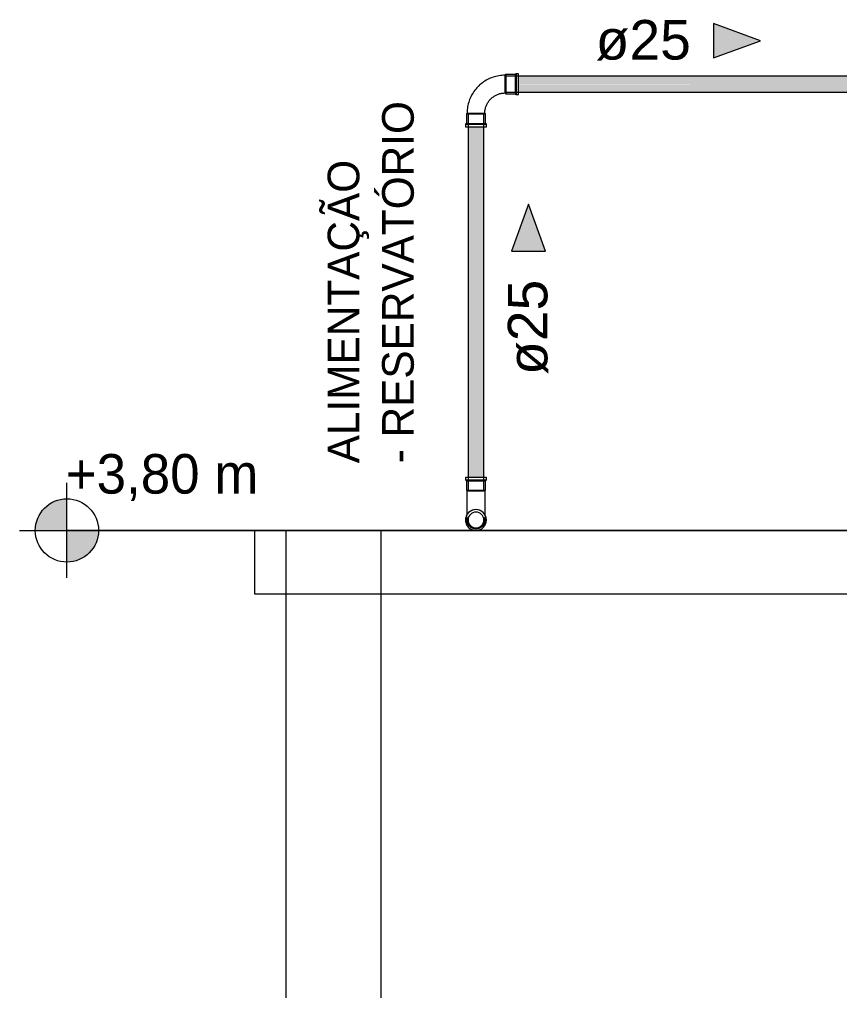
# Model space of a CAD drawing. Header units: metres. Extents: x -0.9 to 62, y -37.3 to 60.
# Drawn here: x 23.671 to 24.967, y 3.073 to 4.607 of the extents above; entities that cross this region are included whole.
import ezdxf

# ---------------------------------------------------------------- set-up
doc = ezdxf.new("R2010")
doc.units = ezdxf.units.M
for name, color, linetype, lineweight in [('A-DETL', 7, 'Continuous', 5), ('G-ANNO-DIMS', 7, 'Continuous', 5), ('G-ANNO-TEXT', 7, 'Continuous', 5), ('P-PIPE', 7, 'Continuous', 5), ('P-PIPE-IDEN', 7, 'Continuous', 5)]:
    doc.layers.add(name, color=color, linetype=linetype, lineweight=lineweight)
doc.layers.add('A-FLOR', color=7, linetype='Continuous', lineweight=9, true_color=0x007f00)
doc.styles.add('Arial_3', font='arial.ttf', dxfattribs={"height": 0.0625})
doc.styles.add('Century Gothic_2', font='GOTHIC.TTF', dxfattribs={"height": 0.05})
doc.styles.add('Century Gothic_3', font='GOTHIC.TTF', dxfattribs={"height": 0.0625})

# ---------------------------------------------------------------- blocks, each defined once
blk = doc.blocks.new('AF_Soldavel_Curva 45_90 - Standard-V17-DD')
at = {"layer": 'P-PIPE'}
for p, q in [((42.7193, 3.8839), (42.7193, 3.8799)), ((42.7358, 3.8839), (42.7193, 3.8839)), ((42.7523, 3.8839), (42.7358, 3.8839)), ((42.7523, 3.8799), (42.7523, 3.8839)), ((42.7193, 3.8799), (42.7207, 3.8785)), ((42.7193, 3.8799), (42.7358, 3.8799)), ((42.7207, 3.8785), (42.7207, 3.8635)), ((42.7207, 3.8785), (42.7358, 3.8785)), ((42.7358, 3.8799), (42.7523, 3.8799)), ((42.7358, 3.8785), (42.7509, 3.8785)), ((42.7509, 3.8785), (42.7523, 3.8799)), ((42.7509, 3.8635), (42.7509, 3.8785)), ((42.7207, 3.8635), (42.7218, 3.8624)), ((42.7207, 3.8635), (42.7358, 3.8635)), ((42.7218, 3.8624), (42.7358, 3.8624)), ((42.7358, 3.8635), (42.7509, 3.8635)), ((42.7358, 3.8624), (42.7498, 3.8624)), ((42.7498, 3.8624), (42.7509, 3.8635))]:
    blk.add_line(p, q, dxfattribs=at)
at = {"layer": 'P-PIPE', "flags": 128}
for points in [[(42.7218, 3.8251), (42.7218, 3.8256), (42.7218, 3.8267), (42.7218, 3.8279), (42.7218, 3.8291), (42.7218, 3.8304), (42.7218, 3.8318), (42.7218, 3.8332), (42.7218, 3.8346), (42.7218, 3.8361), (42.7218, 3.8376), (42.7218, 3.8392), (42.7218, 3.8408), (42.7218, 3.8424), (42.7218, 3.8441), (42.7218, 3.8458), (42.7218, 3.8475), (42.7218, 3.8492), (42.7218, 3.851), (42.7218, 3.8528), (42.7218, 3.8546), (42.7218, 3.8564), (42.7218, 3.8582), (42.7218, 3.8601), (42.7218, 3.8619), (42.7218, 3.8624)], [(42.7498, 3.8624), (42.7498, 3.8606), (42.7498, 3.8587), (42.7498, 3.8569), (42.7498, 3.8551), (42.7498, 3.8533), (42.7498, 3.8515), (42.7498, 3.8497), (42.7498, 3.848), (42.7498, 3.8462), (42.7498, 3.8445), (42.7498, 3.8428), (42.7498, 3.8412), (42.7498, 3.8396), (42.7498, 3.838), (42.7498, 3.8365), (42.7498, 3.835), (42.7498, 3.8335), (42.7498, 3.8321), (42.7498, 3.8308), (42.7498, 3.8295), (42.7498, 3.8282), (42.7498, 3.827), (42.7498, 3.8259), (42.7498, 3.8251)], [(42.7218, 3.8165), (42.7218, 3.8165), (42.7218, 3.8166), (42.7218, 3.8168), (42.7218, 3.8171), (42.7218, 3.8174), (42.7218, 3.8178), (42.7218, 3.8183), (42.7218, 3.8188), (42.7218, 3.8194), (42.7218, 3.8201), (42.7218, 3.8209), (42.7218, 3.8217)], [(42.7498, 3.8214), (42.7498, 3.8211), (42.7498, 3.8203), (42.7498, 3.8196), (42.7498, 3.819), (42.7498, 3.8184), (42.7498, 3.8179), (42.7498, 3.8175), (42.7498, 3.8172), (42.7498, 3.8169), (42.7498, 3.8167), (42.7498, 3.8166), (42.7498, 3.8165), (42.7498, 3.8165)], [(42.7358, 3.8025), (42.7352, 3.8025), (42.7347, 3.8025), (42.7341, 3.8026), (42.7336, 3.8026), (42.733, 3.8027), (42.7325, 3.8029), (42.7319, 3.803), (42.7314, 3.8032), (42.7309, 3.8034), (42.7303, 3.8036), (42.7298, 3.8038), (42.7293, 3.804), (42.7288, 3.8043), (42.7283, 3.8046), (42.7279, 3.8049), (42.7274, 3.8052), (42.727, 3.8056), (42.7265, 3.8059), (42.7261, 3.8063), (42.7257, 3.8067), (42.7253, 3.8071), (42.725, 3.8076), (42.7246, 3.808), (42.7243, 3.8084), (42.724, 3.8089), (42.7237, 3.8094), (42.7234, 3.8099), (42.7232, 3.8104), (42.7229, 3.8109), (42.7227, 3.8114), (42.7225, 3.8119), (42.7223, 3.8125), (42.7222, 3.813), (42.7221, 3.8136), (42.722, 3.8141), (42.7219, 3.8147), (42.7218, 3.8152), (42.7218, 3.8158), (42.7218, 3.8163), (42.7218, 3.8165)], [(42.7498, 3.8165), (42.7498, 3.8159), (42.7498, 3.8154), (42.7497, 3.8148), (42.7497, 3.8143), (42.7496, 3.8137), (42.7494, 3.8132), (42.7493, 3.8126), (42.7491, 3.8121), (42.7489, 3.8116), (42.7487, 3.811), (42.7485, 3.8105), (42.7483, 3.81), (42.748, 3.8095), (42.7477, 3.809), (42.7474, 3.8086), (42.7471, 3.8081), (42.7467, 3.8077), (42.7464, 3.8072), (42.746, 3.8068), (42.7456, 3.8064), (42.7452, 3.806), (42.7447, 3.8057), (42.7443, 3.8053), (42.7438, 3.805), (42.7434, 3.8047), (42.7429, 3.8044), (42.7424, 3.8041), (42.7419, 3.8039), (42.7414, 3.8036), (42.7409, 3.8034), (42.7404, 3.8032), (42.7398, 3.803), (42.7393, 3.8029), (42.7387, 3.8028), (42.7382, 3.8027), (42.7376, 3.8026), (42.7371, 3.8025), (42.7365, 3.8025), (42.7359, 3.8025), (42.7358, 3.8025)]]:
    blk.add_lwpolyline(points, dxfattribs=at)
at = {"layer": 'P-PIPE'}
for radius, start, end in [(0.0165, 90, 270), (0.0165, 167.975, 173.3533), (0.0125, 90, 270), (0.0165, 126.6457, 132.0216), (0.0165, 107.9767, 113.3538), (0.0165, 270, 90), (0.0125, 270, 90), (0.0165, 66.6462, 72.0233), (0.0165, 47.9784, 53.3543), (0.0165, 6.6467, 12.025), (0.0165, 186.6452, 192.0198), (0.0165, 347.9802, 353.3548), (0.0165, 227.9732, 233.3527), (0.0165, 246.6447, 252.0207), (0.0165, 287.9793, 293.3553), (0.0165, 306.6473, 312.0268)]:
    blk.add_arc((42.7358, 3.8165), radius, start, end, dxfattribs=at)
blk = doc.blocks.new('AF_Soldavel_Curva 45_90 - Standard-V18-DD')
at = {"layer": 'P-PIPE'}
for p, q in [((42.7828, 4.5201), (42.7817, 4.519)), ((42.7817, 4.519), (42.7817, 4.491)), ((42.7978, 4.5201), (42.7828, 4.5201)), ((42.7828, 4.5201), (42.7828, 4.4899)), ((42.7992, 4.5215), (42.7978, 4.5201)), ((42.7978, 4.5201), (42.7978, 4.4899)), ((42.8032, 4.5215), (42.7992, 4.5215)), ((42.7992, 4.5215), (42.7992, 4.4885)), ((42.8032, 4.4885), (42.8032, 4.5215)), ((42.7817, 4.491), (42.7828, 4.4899)), ((42.7828, 4.4899), (42.7978, 4.4899)), ((42.7978, 4.4899), (42.7992, 4.4885)), ((42.7992, 4.4885), (42.8032, 4.4885)), ((42.7218, 4.4591), (42.7207, 4.458)), ((42.7207, 4.458), (42.7207, 4.443)), ((42.7207, 4.458), (42.7509, 4.458)), ((42.7218, 4.4591), (42.7498, 4.4591)), ((42.7509, 4.458), (42.7498, 4.4591)), ((42.7509, 4.443), (42.7509, 4.458)), ((42.7207, 4.443), (42.7193, 4.4416)), ((42.7193, 4.4416), (42.7193, 4.4376)), ((42.7193, 4.4416), (42.7523, 4.4416)), ((42.7193, 4.4376), (42.7523, 4.4376)), ((42.7207, 4.443), (42.7509, 4.443)), ((42.7523, 4.4416), (42.7509, 4.443)), ((42.7523, 4.4376), (42.7523, 4.4416))]:
    blk.add_line(p, q, dxfattribs=at)
at = {"layer": 'P-PIPE', "flags": 128}
for points in [[(42.7817, 4.519), (42.7793, 4.519), (42.7769, 4.5188), (42.7745, 4.5186), (42.7721, 4.5183), (42.7698, 4.5178), (42.7674, 4.5173), (42.7651, 4.5167), (42.7628, 4.516), (42.7606, 4.5152), (42.7583, 4.5143), (42.7562, 4.5133), (42.754, 4.5123), (42.7519, 4.5111), (42.7499, 4.5099), (42.7478, 4.5086), (42.7459, 4.5072), (42.744, 4.5057), (42.7422, 4.5042), (42.7404, 4.5025), (42.7387, 4.5009), (42.7371, 4.4991), (42.7355, 4.4973), (42.734, 4.4954), (42.7326, 4.4935), (42.7313, 4.4915), (42.73, 4.4894), (42.7288, 4.4874), (42.7277, 4.4852), (42.7267, 4.483), (42.7258, 4.4808), (42.725, 4.4786), (42.7243, 4.4763), (42.7236, 4.474), (42.7231, 4.4716), (42.7226, 4.4693), (42.7223, 4.4669), (42.722, 4.4645), (42.7218, 4.4622), (42.7218, 4.4598), (42.7218, 4.4591)], [(42.7498, 4.4591), (42.7499, 4.4604), (42.7499, 4.4617), (42.7501, 4.4629), (42.7502, 4.4642), (42.7505, 4.4654), (42.7508, 4.4667), (42.7511, 4.4679), (42.7515, 4.4691), (42.7519, 4.4703), (42.7524, 4.4715), (42.7529, 4.4727), (42.7534, 4.4738), (42.754, 4.4749), (42.7547, 4.476), (42.7554, 4.4771), (42.7561, 4.4781), (42.7569, 4.4791), (42.7577, 4.4801), (42.7586, 4.4811), (42.7595, 4.482), (42.7604, 4.4828), (42.7614, 4.4837), (42.7624, 4.4844), (42.7634, 4.4852), (42.7645, 4.4859), (42.7656, 4.4866), (42.7667, 4.4872), (42.7678, 4.4878), (42.769, 4.4883), (42.7701, 4.4888), (42.7713, 4.4892), (42.7726, 4.4896), (42.7738, 4.49), (42.775, 4.4903), (42.7763, 4.4905), (42.7775, 4.4907), (42.7788, 4.4908), (42.7801, 4.4909), (42.7813, 4.491), (42.7817, 4.491)]]:
    blk.add_lwpolyline(points, dxfattribs=at)
blk = doc.blocks.new('Anotacao_Tuboseta - Fluxo 1-2612753-DD')
at = {"layer": 'P-PIPE-IDEN'}
blk.add_hatch(color=256, dxfattribs=at).paths.add_polyline_path([(45.1754, 3.9254), (45.1754, 3.9795), (45.2497, 3.9524)])
for p, q in [((45.2497, 3.9524), (45.1754, 3.9795)), ((45.1754, 3.9795), (45.1754, 3.9254)), ((45.1754, 3.9254), (45.2497, 3.9524))]:
    blk.add_line(p, q, dxfattribs=at)
blk = doc.blocks.new('Elevações de ponto - Padrão-77235-DD')
at = {"layer": 'G-ANNO-DIMS', "true_color": 0xff0000}
h = blk.add_hatch(color=1, dxfattribs=at)
edge = h.paths.add_edge_path()
edge.add_line((42.0894, 3.8), (42.0394, 3.8))
edge.add_arc((42.0894, 3.8), 0.05, 90, 180, ccw=False)
edge.add_line((42.0894, 3.85), (42.0894, 3.8))
h = blk.add_hatch(color=1, dxfattribs=at)
edge = h.paths.add_edge_path()
edge.add_line((42.0894, 3.8), (42.1394, 3.8))
edge.add_arc((42.0894, 3.8), 0.05, 270, 360, ccw=False)
edge.add_line((42.0894, 3.75), (42.0894, 3.8))
at = {"layer": 'G-ANNO-DIMS'}
for p, q in [((42.0894, 3.725), (42.0894, 3.875)), ((42.0144, 3.8), (42.4394, 3.8))]:
    blk.add_line(p, q, dxfattribs=at)
blk.add_circle((42.0894, 3.8), 0.05, dxfattribs=at)

msp = doc.modelspace()

# ---------------------------------------------------------------- hatches: boundary and pattern name
at = {"layer": 'P-PIPE', "true_color": 0x00ffff}
for points in [[(24.5387, 4.505), (25.0176, 4.505), (25.0176, 4.5175), (24.4602, 4.5175), (24.4602, 4.505), (24.4836, 4.505)], [(24.3803, 3.8839), (24.3928, 3.8839), (24.3927, 4.4376), (24.3803, 4.4376), (24.3803, 3.8839)], [(24.4009, 3.8839), (24.4053, 3.8839), (24.4053, 4.4376), (24.3928, 4.4376), (24.3929, 3.8839), (24.4002, 3.8839)]]:
    msp.add_hatch(color=4, dxfattribs=at).paths.add_polyline_path(points)
h = msp.add_hatch(color=4, dxfattribs=at)
h.paths.add_polyline_path([(24.4602, 4.4925), (25.0176, 4.4925), (25.0176, 4.505), (24.4602, 4.5049), (24.4602, 4.4929)])
h.paths.add_polyline_path([(25.007, 4.4929), (25.007, 4.4929), (25.0176, 4.4929)])

# ---------------------------------------------------------------- linework, layer by layer
at = {"layer": 'A-DETL', "color": 9, "true_color": 0xc0c0c0}
for p, q in [((24.0928, 3.8), (27.3928, 3.8)), ((24.0928, 0), (24.0928, 3.8)), ((24.2428, 0), (24.2428, 3.8)), ((24.2428, 3.7), (27.2428, 3.7))]:
    msp.add_line(p, q, dxfattribs=at)
at = {"layer": 'A-FLOR', "color": 9, "true_color": 0xaad4aa}
for p, q in [((27.5138, 3.8), (24.0428, 3.8)), ((24.0428, 3.8), (24.0428, 3.7)), ((24.0428, 3.7), (27.5138, 3.7))]:
    msp.add_line(p, q, dxfattribs=at)
at = {"layer": 'G-ANNO-DIMS'}
msp.add_line((24.6857, 3.8), (23.7463, 3.8), dxfattribs=at)
at = {"layer": 'P-PIPE'}
for p, q in [((25.0176, 4.5175), (24.4398, 4.5175)), ((24.4398, 4.4925), (25.0176, 4.4925)), ((24.3803, 4.458), (24.3803, 3.8635)), ((24.4053, 3.8635), (24.4053, 4.458))]:
    msp.add_line(p, q, dxfattribs=at)

# ---------------------------------------------------------------- block references
at = {"layer": 'G-ANNO-DIMS', "color": 1, "true_color": 0xff0000}
msp.add_blockref('Elevações de ponto - Padrão-77235-DD', (-18.343, 0), dxfattribs=at)
at = {"layer": 'P-PIPE'}
for name in ['AF_Soldavel_Curva 45_90 - Standard-V18-DD', 'AF_Soldavel_Curva 45_90 - Standard-V17-DD']:
    msp.add_blockref(name, (-18.343, 0), dxfattribs=at)
at = {"layer": 'P-PIPE-IDEN'}
msp.add_blockref('Anotacao_Tuboseta - Fluxo 1-2612753-DD', (-20.407, 0.6211), dxfattribs=at)
at = {"layer": 'P-PIPE-IDEN', "rotation": 90}
msp.add_blockref('Anotacao_Tuboseta - Fluxo 1-2612753-DD', (28.4283, -40.9343), dxfattribs=at)

# ---------------------------------------------------------------- texts
at = {"layer": 'G-ANNO-DIMS', "insert": (23.7446, 3.9207), "char_height": 0.0625, "width": 0.385274, "attachment_point": 1, "line_spacing_factor": 0.984502, "style": 'Century Gothic_3'}
msp.add_mtext('+3,80 m', dxfattribs=at)
at = {"layer": 'G-ANNO-TEXT', "char_height": 0.05, "attachment_point": 1, "rotation": 90, "style": 'Century Gothic_2'}
for s, insert, width in [('- RESERVATÓRIO', (24.2445, 3.9061), 0.665401), ('ALIMENTAÇÃO', (24.1585, 3.9061), 0.609283)]:
    msp.add_mtext(s, dxfattribs=dict(at, insert=insert, width=width))
at = {"layer": 'P-PIPE-IDEN', "insert": (24.582, 4.6063), "char_height": 0.0625, "width": 0.18038, "attachment_point": 1, "style": 'Arial_3'}
msp.add_mtext('ø25', dxfattribs=at)
at = {"layer": 'P-PIPE-IDEN', "insert": (24.4432, 4.0456), "char_height": 0.0625, "width": 0.18038, "attachment_point": 1, "rotation": 90, "style": 'Arial_3'}
msp.add_mtext('ø25', dxfattribs=at)

doc.saveas('drawing.dxf')
